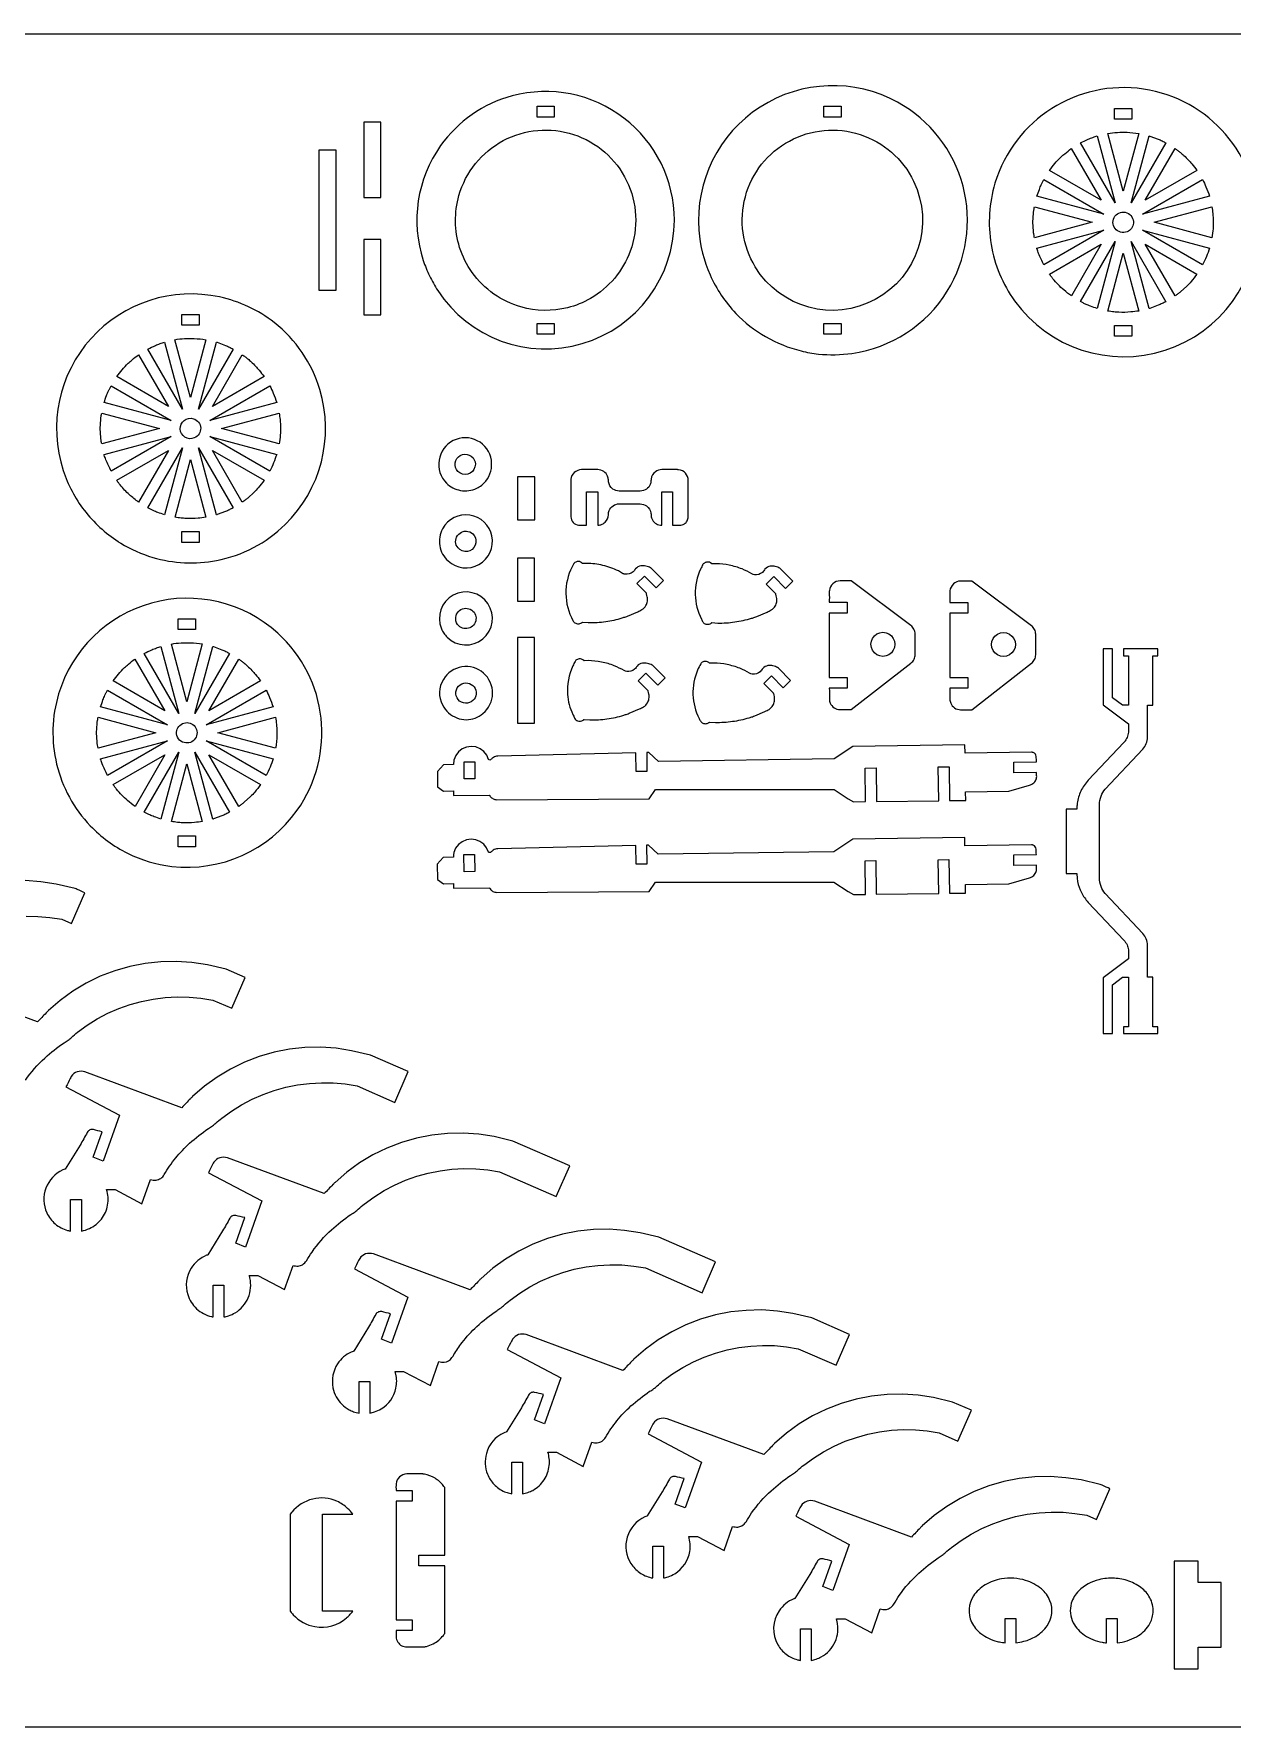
# Model space of a CAD drawing. Extents: x 1.7 to 38, y 13.6 to 33.3.
# Drawn here: x 9.65 to 23.56, y 13.62 to 33.27 of the extents above; entities that cross this region are included whole.
import ezdxf

# ---------------------------------------------------------------- set-up
doc = ezdxf.new("R2010")
doc.units = 0
doc.header["$MEASUREMENT"] = 0
doc.layers.get('0').update_dxf_attribs({"linetype": 'CONTINUOUS'})
doc.layers.add('SECTIONCUTEDGES', color=18, linetype='CONTINUOUS')

msp = doc.modelspace()

# ---------------------------------------------------------------- linework, layer by layer
msp.add_lwpolyline([(37.991, 13.618), (1.737, 13.618), (1.737, 33.269), (37.991, 33.269)], close=True)
at = {"layer": 'SECTIONCUTEDGES'}
for points in [[(17.801, 30.026, 0.070963), (18.146, 29.756, 0.069817), (18.558, 29.59, 0.034745), (18.759, 29.554, 0.061427), (19.148, 29.561, 0.222532), (20.255, 30.283, 0.429696), (19.679, 32.476, 0.275209), (18.084, 32.42, 0.274744), (17.371, 30.99, 0.086691), (17.502, 30.472, 0.086412)], [(21.037, 30.171, 0.325322), (22.784, 29.598, 0.325497), (23.865, 31.084, 0.371858), (22.532, 32.629, 0.371962), (20.809, 31.535, 0.115164), (20.764, 30.826, 0.115322)], [(14.341, 30.291, 0.331784), (16.019, 29.675, 0.331988), (17.087, 31.107, 0.233331), (16.502, 32.292, 0.233148), (15.204, 32.549, 0.174605), (14.374, 31.972, 0.237892), (14.173, 30.64, 0.032676), (14.245, 30.461, 0.03255)], [(14.74, 30.501, -0.080134), (14.595, 30.791, -0.146264), (14.587, 31.393, -0.425215), (15.916, 32.102, -0.425051), (16.575, 30.747, -0.087626), (16.395, 30.436, -0.085811), (16.113, 30.199, -0.071707), (15.846, 30.091, -0.130273), (15.307, 30.1, -0.084944), (14.993, 30.25, -0.082952)], [(18.027, 30.564, -0.428721), (18.422, 32.026, -0.428259), (19.864, 31.56, -0.400307), (19.42, 30.187, -0.399853)], [(22.204, 31.308), (21.802, 32.004, -0.012176), (21.89, 32.046, -0.019565), (21.946, 32.068, -0.009363), (21.971, 32.077, 0.003121), (21.996, 32.085)], [(22.297, 31.444), (22.118, 32.113, -0.057699), (22.342, 32.127, -0.024823), (22.477, 32.114)], [(22.39, 31.308), (22.598, 32.085, 0.006199), (22.603, 32.084, -0.0186), (22.608, 32.083), (22.705, 32.048, -0.018388), (22.749, 32.027, 0.006129), (22.793, 32.005)], [(21.442, 31.685, -0.014778), (21.503, 31.763, -0.028539), (21.575, 31.84, -0.018438), (21.619, 31.879, -0.011345), (21.695, 31.939), (22.042, 31.338)], [(22.552, 31.338), (22.899, 31.939, 0.006303), (22.931, 31.915, -0.01891), (22.963, 31.891, -0.017187), (23.002, 31.857, -0.012321), (23.052, 31.807, -0.018926), (23.094, 31.76, -0.012469), (23.153, 31.685)], [(21.296, 31.384, -0.012918), (21.324, 31.465, -0.018758), (21.346, 31.519, -0.010898), (21.361, 31.549, 0.003632), (21.376, 31.578), (22.073, 31.176)], [(22.522, 31.176), (23.218, 31.578, -0.026072), (23.258, 31.494, -0.02074), (23.299, 31.384)], [(21.267, 30.904, 0.006429), (21.261, 30.941, -0.01929), (21.255, 30.978), (21.25, 31.083), (21.255, 31.189, -0.018896), (21.261, 31.226, 0.006298), (21.267, 31.263), (21.937, 31.083)], [(22.658, 31.083), (23.327, 31.263, -0.005477), (23.337, 31.185, -0.027167), (23.343, 31.089, -0.022163), (23.34, 31.008, -0.016966), (23.328, 30.904)], [(22.343, 30.973, -0.761731), (22.202, 31.154, -0.761062), (22.415, 31.071, -0.135678), (22.393, 31.012, -0.135247)], [(21.376, 30.588, -0.020623), (21.316, 30.721, -0.019978), (21.297, 30.772, -0.019766), (21.296, 30.777, 0.006588), (21.295, 30.782), (22.073, 30.99)], [(21.802, 30.162), (22.204, 30.859), (21.996, 30.082, -0.012234), (21.918, 30.109, -0.017991), (21.866, 30.13, -0.010478), (21.834, 30.146, 0.003492)], [(22.599, 30.081), (22.39, 30.859), (22.793, 30.161, 0.006248), (22.749, 30.14, -0.018746), (22.705, 30.119), (22.608, 30.083, -0.018599), (22.603, 30.082, 0.006199)], [(22.522, 30.99), (23.299, 30.782, -0.023422), (23.264, 30.685, -0.022486), (23.218, 30.588)], [(21.442, 30.481), (22.042, 30.828), (21.696, 30.228, -0.019294), (21.609, 30.297, -0.045903), (21.482, 30.428, -0.008546), (21.463, 30.452, -0.007227)], [(22.118, 30.053), (22.297, 30.723), (22.477, 30.053, -0.013089), (22.385, 30.042, -0.036535), (22.245, 30.038, -0.015577), (22.189, 30.043, -0.012352)], [(22.899, 30.228), (22.552, 30.828), (23.153, 30.482, -0.014529), (23.085, 30.395, -0.022653), (23.037, 30.343), (22.963, 30.276, -0.018394), (22.931, 30.251, 0.006131)], [(10.662, 27.358, 0.063566), (11.032, 27.194, 0.120276), (11.772, 27.157, 0.147825), (12.57, 27.575, 0.278823), (12.972, 29.142, 0.15407), (12.442, 29.918, 0.113627), (11.809, 30.216, 0.268788), (10.317, 29.735, 0.26905), (9.993, 28.203, 0.085445), (10.238, 27.74, 0.083649), (10.631, 27.377, 0.004404), (10.647, 27.367, 0.004421)], [(11.377, 28.914), (10.975, 29.611, -0.012176), (11.063, 29.653, -0.019565), (11.119, 29.675, -0.009363), (11.144, 29.683, 0.003121), (11.169, 29.691)], [(11.47, 29.05), (11.29, 29.72, -0.057699), (11.514, 29.734, -0.024823), (11.649, 29.72)], [(11.563, 28.914), (11.771, 29.692, 0.006199), (11.776, 29.691, -0.0186), (11.781, 29.69), (11.878, 29.654, -0.018388), (11.922, 29.633, 0.006129), (11.966, 29.612)], [(10.615, 29.291, -0.014778), (10.676, 29.37, -0.028539), (10.748, 29.446, -0.018438), (10.792, 29.486, -0.011345), (10.868, 29.545), (11.215, 28.945)], [(11.725, 28.945), (12.072, 29.545, 0.006303), (12.104, 29.522, -0.01891), (12.136, 29.497, -0.017187), (12.175, 29.463, -0.012321), (12.225, 29.413, -0.018926), (12.267, 29.366, -0.012469), (12.325, 29.292)], [(10.469, 28.991, -0.012918), (10.496, 29.071, -0.018758), (10.519, 29.126, -0.010898), (10.534, 29.155, 0.003632), (10.549, 29.185), (11.245, 28.783)], [(11.694, 28.783), (12.391, 29.185, -0.026072), (12.431, 29.101, -0.02074), (12.472, 28.991)], [(10.44, 28.51, 0.006429), (10.434, 28.547, -0.01929), (10.428, 28.584), (10.423, 28.69), (10.428, 28.795, -0.018896), (10.433, 28.832, 0.006298), (10.44, 28.869), (11.11, 28.69)], [(11.515, 28.58, -0.520017), (11.351, 28.684, -0.519794), (11.505, 28.803, -0.315968), (11.589, 28.695, -0.315775)], [(11.83, 28.69), (12.5, 28.869, -0.005477), (12.51, 28.792, -0.027167), (12.516, 28.695, -0.022163), (12.513, 28.615, -0.016966), (12.5, 28.51)], [(10.549, 28.195, -0.020623), (10.489, 28.327, -0.019978), (10.47, 28.379, -0.019766), (10.469, 28.384, 0.006588), (10.468, 28.388), (11.245, 28.597)], [(11.694, 28.597), (12.471, 28.389, -0.023422), (12.436, 28.291, -0.022807), (12.391, 28.195)], [(14.442, 28.056, 0.155406), (14.606, 27.971, 0.152514), (14.793, 27.996, 0.115137), (14.899, 28.08, 0.20973), (14.963, 28.321, 0.510659), (14.52, 28.549, 0.510196)], [(10.614, 28.088), (11.215, 28.435), (10.868, 27.834, -0.024397), (10.762, 27.921, -0.042082), (10.655, 28.034, -0.010889), (10.634, 28.061, 0.00363)], [(10.975, 27.769), (11.377, 28.465), (11.169, 27.688, -0.012234), (11.091, 27.715, -0.017991), (11.039, 27.737, -0.010478), (11.007, 27.753, 0.003492)], [(11.291, 27.659), (11.47, 28.329), (11.649, 27.66, -0.013089), (11.558, 27.648, -0.036535), (11.418, 27.645, -0.015577), (11.361, 27.65, -0.012352)], [(11.771, 27.688), (11.563, 28.465), (11.966, 27.768, 0.006248), (11.922, 27.746, -0.018746), (11.878, 27.725), (11.781, 27.69, -0.018599), (11.776, 27.689, 0.006199)], [(12.072, 27.834), (11.725, 28.435), (12.325, 28.088, -0.014529), (12.258, 28.002, -0.022653), (12.21, 27.95), (12.136, 27.882, -0.018394), (12.104, 27.858, 0.006131)], [(14.558, 28.213, -0.493086), (14.628, 28.387, -0.496276), (14.777, 28.274, -0.270598), (14.718, 28.171, -0.267947), (14.598, 28.173, -0.063066), (14.575, 28.19, -0.063066)], [(16.069, 27.566), (16.069, 27.956), (16.197, 27.956), (16.197, 27.566, 0.052408), (16.234, 27.573, 0.128325), (16.285, 27.603, 0.197605), (16.321, 27.689, -0.097222), (16.331, 27.738, -0.148336), (16.376, 27.793, -0.139985), (16.446, 27.815), (16.692, 27.815, -0.145828), (16.764, 27.791, -0.209993), (16.815, 27.707, -0.026239), (16.817, 27.684, 0.09194), (16.826, 27.643, 0.131652), (16.865, 27.592, 0.131653), (16.925, 27.567, 0.024549), (16.933, 27.567, -0.008181), (16.941, 27.566), (16.941, 27.956), (17.066, 27.956), (17.066, 27.566, -0.00462), (17.145, 27.566, 0.14671), (17.205, 27.583, 0.128813), (17.236, 27.617, 0.116385), (17.249, 27.666), (17.249, 28.087, 0.17911), (17.216, 28.171, 0.186027), (17.137, 28.211, 0.012625), (17.133, 28.211, 0.006307), (17.125, 28.212), (16.941, 28.212, 0.145828), (16.868, 28.187, 0.209993), (16.818, 28.103, 0.026239), (16.816, 28.081, -0.09194), (16.807, 28.039, -0.148336), (16.763, 27.985, -0.139985), (16.692, 27.963), (16.446, 27.963, -0.145828), (16.374, 27.987, -0.209993), (16.323, 28.071, -0.026239), (16.321, 28.094, 0.09194), (16.312, 28.135, 0.148336), (16.268, 28.189, 0.139985), (16.197, 28.212), (16.01, 28.212, 0.17911), (15.926, 28.178, 0.186027), (15.886, 28.1, 0.012625), (15.886, 28.096, 0.006307), (15.886, 28.087), (15.886, 27.666, 0.17911), (15.913, 27.599, 0.185411), (15.975, 27.567, 0.029365), (15.994, 27.566, -0.004893)], [(14.46, 27.152, 0.32468), (14.819, 27.112, 0.324261), (14.969, 27.442, 0.315456), (14.713, 27.684, 0.314906), (14.397, 27.526, 0.16802), (14.364, 27.328, 0.16772)], [(14.576, 27.304, -0.342692), (14.57, 27.446, -0.167354), (14.637, 27.494, -0.066194), (14.661, 27.498, -0.053141), (14.691, 27.495, -0.194534), (14.763, 27.449, -0.255691), (14.776, 27.334, -0.265791), (14.686, 27.263, -0.258961)], [(16.651, 26.889), (16.74, 26.977), (16.876, 26.84), (16.961, 26.924), (16.819, 27.067, 0.061834), (16.799, 27.079, 0.071753), (16.742, 27.096, 0.070796), (16.698, 27.095, 0.180454), (16.638, 27.062, 0.028701), (16.623, 27.043, -0.064537), (16.608, 27.025, -0.217452), (16.515, 26.998, -0.017845), (16.504, 27, -0.040508), (16.499, 27.001, -0.048621), (16.486, 27.008, 0.025713), (16.437, 27.036, 0.05669), (16.258, 27.101, 0.056735), (16.07, 27.124), (16.021, 27.123, -0.12534), (16.017, 27.126, 0.109514), (15.999, 27.14, 0.209609), (15.944, 27.14, 0.125437), (15.922, 27.123, 0.040174), (15.917, 27.116, 0.008606), (15.9, 27.083, 0.123368), (15.828, 26.774, 0.12115), (15.91, 26.461, 0.018916), (15.919, 26.446, 0.113433), (15.933, 26.433, 0.1368), (15.972, 26.422, 0.136799), (16.01, 26.433, 0.077822), (16.015, 26.437, -0.14103), (16.021, 26.441), (16.088, 26.438, 0.039745), (16.291, 26.449, 0.041404), (16.481, 26.492, 0.004978), (16.523, 26.505, 0.009757), (16.545, 26.513), (16.664, 26.563, 0.025645), (16.71, 26.588, 0.123538), (16.756, 26.635, 0.094777), (16.774, 26.684, 0.094759), (16.773, 26.736, 0.002266), (16.765, 26.769, 0.072469), (16.762, 26.777)], [(18.153, 26.884), (18.241, 26.972), (18.378, 26.834), (18.463, 26.919), (18.321, 27.062, 0.061834), (18.3, 27.074, 0.071753), (18.244, 27.09, 0.070796), (18.2, 27.09, 0.180454), (18.139, 27.057, 0.028701), (18.125, 27.038, -0.064537), (18.109, 27.02, -0.217452), (18.017, 26.992, -0.101565), (17.987, 27.003, 0.041153), (17.874, 27.059, 0.046108), (17.725, 27.103, 0.046145), (17.571, 27.119), (17.523, 27.118, -0.125395), (17.517, 27.122, 0.143049), (17.494, 27.137, 0.126432), (17.459, 27.138, 0.126548), (17.429, 27.123, 0.084828), (17.419, 27.111, 0.021693), (17.391, 27.058, 0.112451), (17.329, 26.763, 0.11463), (17.401, 26.476, 0.017441), (17.42, 26.442, 0.121465), (17.435, 26.427, 0.1368), (17.473, 26.417, 0.136799), (17.512, 26.427, 0.077822), (17.517, 26.432, -0.14103), (17.523, 26.436), (17.59, 26.432, 0.039745), (17.788, 26.444, 0.039745), (17.983, 26.487, 0.006634), (18.021, 26.499, 0.009757), (18.046, 26.508), (18.165, 26.558, 0.025645), (18.212, 26.583, 0.123538), (18.258, 26.629, 0.094777), (18.276, 26.678, 0.090384), (18.274, 26.731, 0.012931), (18.267, 26.765, 0.06611), (18.264, 26.771)], [(14.45, 26.268, 0.908245), (14.923, 26.657, 0.907727), (14.384, 26.365, 0.048368), (14.412, 26.313, 0.048083)], [(18.886, 26.673), (19.095, 26.673), (19.095, 26.548), (18.886, 26.548), (18.886, 25.801), (19.095, 25.801), (19.095, 25.676), (18.886, 25.676, 0.001297), (18.887, 25.549, 0.098998), (18.896, 25.503, 0.147443), (18.941, 25.449, 0.140954), (19.011, 25.427), (19.141, 25.427), (19.834, 25.967, 0.106822), (19.869, 26.011, 0.106822), (19.882, 26.066), (19.882, 26.304, 0.109057), (19.868, 26.359, 0.109056), (19.832, 26.403), (19.141, 26.921), (19.011, 26.921, 0.17911), (18.927, 26.888, 0.186027), (18.887, 26.81, 0.027942), (18.886, 26.782, -0.002697)], [(20.285, 26.671), (20.495, 26.671), (20.495, 26.546), (20.285, 26.546), (20.285, 25.799), (20.495, 25.799), (20.495, 25.674), (20.285, 25.674, 0.001297), (20.286, 25.547, 0.098998), (20.295, 25.501, 0.147443), (20.34, 25.447, 0.140954), (20.41, 25.425), (20.541, 25.425), (21.234, 25.965, 0.106822), (21.268, 26.009, 0.106822), (21.282, 26.063), (21.282, 26.301, 0.109057), (21.268, 26.357, 0.109056), (21.232, 26.401), (20.541, 26.919), (20.41, 26.919, 0.17911), (20.326, 26.885, 0.186027), (20.286, 26.807, 0.027942), (20.285, 26.78, -0.002697)], [(10.308, 24.078, 0.086412), (10.74, 23.76, 0.086691), (11.253, 23.608, 0.274319), (12.709, 24.258, 0.379188), (12.483, 26.315, 0.257222), (11.017, 26.663, 0.257249), (9.94, 25.61, 0.132982), (9.917, 24.794, 0.132968)], [(14.549, 26.479, -0.32992), (14.627, 26.596, -0.330155), (14.762, 26.556, -0.311912), (14.767, 26.423, -0.306946), (14.643, 26.369, -0.144672), (14.586, 26.399, -0.191691)], [(11.335, 25.383), (10.933, 26.079, -0.012176), (11.021, 26.121, -0.019565), (11.077, 26.143, -0.009363), (11.102, 26.152, 0.003121), (11.127, 26.16)], [(11.428, 25.518), (11.249, 26.188, -0.057699), (11.473, 26.202, -0.024823), (11.608, 26.189)], [(11.521, 25.383), (11.729, 26.16, 0.006199), (11.734, 26.159, -0.0186), (11.739, 26.158), (11.836, 26.122, -0.018388), (11.88, 26.102, 0.006129), (11.924, 26.08)], [(10.573, 25.76, -0.014778), (10.634, 25.838, -0.028539), (10.706, 25.915, -0.018438), (10.75, 25.954, -0.011345), (10.826, 26.014), (11.173, 25.413)], [(11.683, 25.413), (12.03, 26.013, 0.006303), (12.062, 25.99, -0.01891), (12.094, 25.966, -0.017187), (12.133, 25.932, -0.012321), (12.183, 25.882, -0.018926), (12.225, 25.835, -0.012469), (12.284, 25.76)], [(16.669, 25.76), (16.758, 25.848), (16.895, 25.71), (16.979, 25.794), (16.838, 25.937, 0.061834), (16.817, 25.95, 0.071753), (16.76, 25.966, 0.070796), (16.717, 25.966, 0.180454), (16.656, 25.933, 0.028701), (16.642, 25.914, -0.064537), (16.626, 25.896, -0.217452), (16.534, 25.868, -0.101565), (16.504, 25.879, 0.041153), (16.39, 25.935, 0.046108), (16.242, 25.979, 0.046145), (16.088, 25.995), (16.04, 25.994, -0.12534), (16.035, 25.997, 0.109514), (16.017, 26.01, 0.146598), (15.981, 26.015, 0.139937), (15.945, 25.999, 0.084828), (15.936, 25.987, 0.021693), (15.908, 25.934, 0.124471), (15.847, 25.604, 0.096115), (15.908, 25.372, 0.005797), (15.93, 25.327, 0.187127), (15.964, 25.297, 0.113295), (15.997, 25.293, 0.113567), (16.029, 25.303, 0.077822), (16.034, 25.308, -0.14103), (16.04, 25.312), (16.106, 25.308, 0.039745), (16.305, 25.32, 0.039745), (16.5, 25.362, 0.006634), (16.538, 25.375, 0.009757), (16.563, 25.384), (16.682, 25.434, 0.025645), (16.729, 25.459, 0.123538), (16.775, 25.505, 0.094777), (16.792, 25.553, 0.090384), (16.791, 25.607, 0.012931), (16.783, 25.641, 0.06611), (16.781, 25.647)], [(18.126, 25.731), (18.215, 25.819), (18.351, 25.681), (18.436, 25.765), (18.295, 25.908, 0.061834), (18.274, 25.921, 0.071753), (18.217, 25.937, 0.070796), (18.174, 25.937, 0.180454), (18.113, 25.904, 0.028701), (18.099, 25.885, -0.064537), (18.083, 25.867, -0.217452), (17.991, 25.839, -0.101565), (17.961, 25.85, 0.041153), (17.847, 25.906, 0.046108), (17.699, 25.95, 0.046145), (17.545, 25.966), (17.497, 25.965, -0.141443), (17.491, 25.969, 0.105545), (17.48, 25.978, 0.153336), (17.44, 25.986, 0.153374), (17.402, 25.97, 0.08355), (17.394, 25.959, 0.02938), (17.356, 25.884, 0.110293), (17.303, 25.601, 0.110294), (17.375, 25.322, 0.017441), (17.394, 25.289, 0.121465), (17.409, 25.274, 0.1368), (17.447, 25.263, 0.136799), (17.485, 25.274, 0.077822), (17.491, 25.279, -0.14103), (17.497, 25.282), (17.563, 25.279, 0.039745), (17.762, 25.291, 0.039745), (17.957, 25.333, 0.006634), (17.995, 25.345, 0.009757), (18.02, 25.354), (18.139, 25.405, 0.025645), (18.186, 25.43, 0.123538), (18.232, 25.476, 0.094777), (18.249, 25.524, 0.090384), (18.248, 25.578, 0.012931), (18.24, 25.612, 0.06611), (18.238, 25.618)], [(22.299, 21.666), (22.7, 21.666), (22.7, 21.746), (22.64, 21.746), (22.64, 22.321), (22.58, 22.321, -0.001598), (22.581, 22.618, 0.00959), (22.58, 22.693, 0.08671), (22.565, 22.765, 0.086806), (22.526, 22.828), (22.086, 23.294, -0.09411), (22.04, 23.374, -0.083078), (22.023, 23.476, -0.000752), (22.022, 23.899, -0.000752), (22.023, 24.321, -0.083078), (22.04, 24.423, -0.09411), (22.086, 24.503), (22.526, 24.969, 0.086806), (22.565, 25.032, 0.08671), (22.58, 25.105, 0.00959), (22.581, 25.179, -0.001598), (22.58, 25.477), (22.64, 25.477), (22.64, 26.052), (22.7, 26.052), (22.7, 26.131), (22.299, 26.131), (22.299, 26.052), (22.359, 26.052), (22.359, 25.477), (22.29, 25.477), (22.174, 25.565), (22.174, 26.131), (22.063, 26.131), (22.063, 25.484), (22.359, 25.261), (22.359, 25.182, -0.071048), (22.348, 25.117, -0.078973), (22.321, 25.065, -0.015763), (22.316, 25.058, -0.007881), (22.305, 25.045), (21.891, 24.607, 0.07388), (21.806, 24.481, 0.076866), (21.763, 24.34, 0.023417), (21.761, 24.318, 0.011266), (21.76, 24.272), (21.637, 24.272), (21.637, 23.525), (21.76, 23.525, 0.011483), (21.761, 23.486, 0.037161), (21.768, 23.431, 0.069854), (21.812, 23.305, 0.066871), (21.891, 23.19), (22.305, 22.752, -0.071048), (22.342, 22.696, -0.08294), (22.357, 22.64, -0.011822), (22.358, 22.63, -0.007881), (22.359, 22.615), (22.359, 22.536), (22.063, 22.313), (22.063, 21.666), (22.174, 21.666), (22.174, 22.232), (22.29, 22.321), (22.359, 22.321), (22.359, 21.746), (22.299, 21.746)], [(14.564, 25.33, 0.094401), (14.672, 25.31, 0.170768), (14.865, 25.381, 0.464229), (14.871, 25.851, 0.464136), (14.406, 25.778, 0.259519), (14.395, 25.481, 0.186569)], [(10.427, 25.459, -0.012918), (10.455, 25.54, -0.018758), (10.477, 25.594, -0.010898), (10.492, 25.624, 0.003632), (10.507, 25.653), (11.204, 25.251)], [(11.653, 25.251), (12.349, 25.653, -0.026072), (12.389, 25.569, -0.02074), (12.43, 25.459)], [(14.71, 25.508, -0.43575), (14.555, 25.586, -0.436868), (14.645, 25.734, -0.391916), (14.783, 25.651, -0.393)], [(10.398, 24.979, 0.006429), (10.392, 25.015, -0.01929), (10.387, 25.052), (10.381, 25.158), (10.387, 25.264, -0.018896), (10.392, 25.301, 0.006298), (10.398, 25.338), (11.068, 25.158)], [(11.31, 25.146, -0.704491), (11.512, 25.241, -0.705318), (11.416, 25.04, -0.172802), (11.344, 25.074, -0.173371)], [(11.789, 25.158), (12.458, 25.338, -0.035509), (12.473, 25.173, -0.037792), (12.465, 25.018, -0.007975), (12.462, 24.998, 0.002658), (12.459, 24.979)], [(10.507, 24.663, -0.020623), (10.447, 24.796, -0.019978), (10.428, 24.847, -0.019766), (10.427, 24.852, 0.006588), (10.426, 24.857), (11.204, 25.065)], [(11.653, 25.065), (12.43, 24.857, -0.023422), (12.395, 24.759, -0.022807), (12.349, 24.663)], [(14.525, 24.483), (14.525, 24.43), (14.942, 24.433, -0.179261), (14.945, 24.429, 0.072339), (14.95, 24.42, 0.106772), (14.984, 24.393, 0.104923), (15.027, 24.381), (16.795, 24.393), (16.868, 24.498), (18.942, 24.498), (19.106, 24.392), (19.167, 24.358), (19.307, 24.359), (19.303, 24.749), (19.428, 24.751), (19.432, 24.36), (20.157, 24.369), (20.151, 24.761), (20.276, 24.763), (20.282, 24.371), (20.469, 24.373), (20.468, 24.473), (20.971, 24.481), (21.209, 24.549, 0.116099), (21.26, 24.578, 0.123161), (21.29, 24.625, 0.093814), (21.293, 24.65, -0.008595), (21.292, 24.697), (21.029, 24.693), (21.027, 24.818), (21.29, 24.822, 0.008792), (21.288, 24.883, 0.293453), (21.254, 24.929, 0.051082), (21.245, 24.931, 0.039322), (21.233, 24.932), (20.462, 24.92), (20.46, 25.02), (19.16, 25), (18.941, 24.854), (16.902, 24.824), (16.789, 24.928, 0.116141), (16.784, 24.929, -0.019273), (16.766, 24.928), (16.769, 24.709), (16.644, 24.707), (16.641, 24.925), (15.038, 24.888, 0.129415), (14.987, 24.871, 0.061161), (14.962, 24.851, -0.183348), (14.945, 24.842, -0.251847), (14.931, 24.848), (14.91, 24.898), (14.876, 24.941), (14.832, 24.973), (14.782, 24.993), (14.728, 24.999), (14.674, 24.991), (14.624, 24.97), (14.582, 24.936), (14.549, 24.893), (14.529, 24.842, 0.044207), (14.526, 24.823, -0.011454), (14.523, 24.788), (14.406, 24.787), (14.337, 24.709), (14.338, 24.53), (14.408, 24.482)], [(10.573, 24.556), (11.173, 24.903), (10.827, 24.303, -0.019294), (10.74, 24.372, -0.045903), (10.613, 24.502, -0.008546), (10.594, 24.527, -0.007227)], [(10.933, 24.237), (11.335, 24.934), (11.127, 24.157, -0.012234), (11.049, 24.184, -0.017991), (10.997, 24.205, -0.010478), (10.965, 24.221, 0.003492)], [(11.249, 24.128), (11.428, 24.798), (11.608, 24.128, -0.013089), (11.516, 24.117, -0.036535), (11.376, 24.113, -0.015577), (11.32, 24.118, -0.012352)], [(11.73, 24.156), (11.521, 24.934), (11.924, 24.236, 0.006248), (11.88, 24.214, -0.018746), (11.836, 24.194), (11.739, 24.158, -0.018599), (11.734, 24.157, 0.006199)], [(12.03, 24.303), (11.683, 24.903), (12.284, 24.557, -0.014529), (12.216, 24.47, -0.022653), (12.168, 24.418), (12.094, 24.351, -0.018394), (12.062, 24.326, 0.006131)], [(14.524, 23.407), (14.524, 23.354), (14.94, 23.357, -0.179261), (14.944, 23.353, 0.072339), (14.948, 23.345, 0.106772), (14.982, 23.317, 0.104923), (15.025, 23.305), (16.794, 23.317), (16.867, 23.423), (18.94, 23.423), (19.104, 23.316), (19.165, 23.282), (19.306, 23.283), (19.301, 23.673), (19.426, 23.675), (19.431, 23.285), (20.156, 23.294), (20.15, 23.685), (20.275, 23.687), (20.281, 23.295), (20.468, 23.298), (20.466, 23.398), (20.969, 23.406), (21.208, 23.473, 0.116099), (21.259, 23.503, 0.123161), (21.288, 23.549, 0.093814), (21.292, 23.574, -0.008595), (21.29, 23.621), (21.028, 23.617), (21.026, 23.742), (21.289, 23.746, 0.008792), (21.286, 23.808, 0.293453), (21.253, 23.853, 0.051082), (21.244, 23.856, 0.039322), (21.231, 23.857), (20.46, 23.844), (20.459, 23.944), (19.158, 23.925), (18.939, 23.778), (16.9, 23.748), (16.788, 23.853, 0.116141), (16.783, 23.853, -0.019273), (16.765, 23.852), (16.768, 23.633), (16.643, 23.632), (16.64, 23.849), (15.037, 23.812, 0.129415), (14.985, 23.795, 0.061161), (14.961, 23.775, -0.183348), (14.943, 23.767, -0.251847), (14.93, 23.773), (14.908, 23.822), (14.875, 23.865), (14.831, 23.897), (14.781, 23.917), (14.727, 23.924), (14.673, 23.916), (14.623, 23.894), (14.58, 23.861), (14.548, 23.817), (14.528, 23.767, 0.044207), (14.525, 23.748, -0.011454), (14.522, 23.713), (14.404, 23.711), (14.335, 23.634), (14.336, 23.455), (14.406, 23.406)], [(10.079, 19.375), (10.079, 19.743), (10.204, 19.743), (10.204, 19.375, 0.059141), (10.299, 19.405, 0.121388), (10.437, 19.514, 0.121883), (10.509, 19.676, 0.118656), (10.497, 19.857), (10.597, 19.857), (10.907, 19.693), (11.007, 19.974, 0.110316), (11.071, 19.967, 0.121881), (11.125, 19.987, 0.112814), (11.166, 20.03, -0.038886), (11.299, 20.223, -0.039453), (11.461, 20.394, -0.033728), (11.678, 20.564, -0.013715), (11.702, 20.58, 0.024577), (11.727, 20.596, 0.026089), (11.764, 20.627, -0.020061), (11.833, 20.685), (11.945, 20.767), (12.063, 20.84), (12.186, 20.905), (12.313, 20.961), (12.443, 21.007), (12.577, 21.044), (12.713, 21.072), (12.851, 21.089), (12.99, 21.097), (13.128, 21.094), (13.267, 21.082), (13.404, 21.06), (13.842, 20.868), (13.998, 21.225), (13.56, 21.417), (13.341, 21.468), (13.161, 21.496), (12.98, 21.508), (12.799, 21.505), (12.619, 21.485), (12.441, 21.45), (12.266, 21.4), (12.097, 21.335), (11.934, 21.255), (11.779, 21.162), (11.632, 21.055), (11.495, 20.937, 0.013028), (11.469, 20.911, -0.002171), (11.369, 20.806), (10.246, 21.222, 0.161142), (10.156, 21.222, 0.167596), (10.087, 21.17, 0.03262), (10.074, 21.146, -0.002417), (10.025, 21.048), (10.646, 20.72), (10.457, 20.187), (10.341, 20.233), (10.445, 20.528, 0.000984), (10.343, 20.552, 0.161021), (10.304, 20.549, 0.167951), (10.273, 20.52, -0.009744), (10.189, 20.373), (10.016, 20.095, -0.104608), (10.011, 20.092, 0.035992), (9.988, 20.084, 0.199431), (9.792, 19.873, 0.200046), (9.802, 19.587, 0.109657), (9.901, 19.458, 0.110065), (10.044, 19.383, 0.017881), (10.062, 19.378, -0.00596)], [(11.734, 18.378), (11.734, 18.746), (11.859, 18.746), (11.859, 18.378, 0.020963), (11.913, 18.393, 0.061647), (11.99, 18.427, 0.157927), (12.14, 18.601, 0.157202), (12.16, 18.831, 0.017201), (12.156, 18.846, -0.005733), (12.152, 18.861), (12.251, 18.861), (12.562, 18.697), (12.661, 18.977, 0.09929), (12.721, 18.969, 0.116244), (12.77, 18.985, 0.12564), (12.817, 19.03, -0.015905), (12.882, 19.132, -0.056835), (13.108, 19.39, -0.035533), (13.332, 19.567, -0.013715), (13.357, 19.583, 0.024577), (13.381, 19.599, 0.026089), (13.418, 19.63, -0.020061), (13.487, 19.689), (13.599, 19.77), (13.717, 19.844), (13.84, 19.909), (13.967, 19.964), (14.098, 20.011), (14.231, 20.048), (14.368, 20.075), (14.505, 20.093), (14.644, 20.1), (14.783, 20.098), (14.921, 20.085), (15.058, 20.063), (15.715, 19.776), (15.872, 20.133), (15.214, 20.42), (14.995, 20.472), (14.816, 20.5), (14.635, 20.512), (14.453, 20.508), (14.273, 20.489), (14.095, 20.454), (13.921, 20.404), (13.751, 20.338), (13.588, 20.259), (13.433, 20.165), (13.286, 20.059), (13.149, 19.94, 0.013028), (13.123, 19.914, -0.002171), (13.023, 19.81), (11.9, 20.225, 0.161142), (11.81, 20.225, 0.167596), (11.742, 20.173, 0.03262), (11.728, 20.149, -0.002417), (11.68, 20.052), (12.3, 19.724), (12.111, 19.19), (11.995, 19.236), (12.1, 19.531, 0.000984), (11.997, 19.556, 0.161021), (11.959, 19.552, 0.167951), (11.927, 19.524, -0.009744), (11.843, 19.377), (11.671, 19.098, -0.129096), (11.665, 19.096, 0.054431), (11.658, 19.094, 0.156273), (11.479, 18.943, 0.217069), (11.438, 18.638, 0.133361), (11.541, 18.474, 0.130475), (11.716, 18.382, 0.013414), (11.725, 18.38, -0.004471)], [(13.428, 17.262), (13.428, 17.63), (13.553, 17.63), (13.553, 17.262, 0.020963), (13.607, 17.277, 0.061647), (13.684, 17.311, 0.206484), (13.856, 17.553, 0.112398), (13.854, 17.715, 0.012711), (13.85, 17.73, -0.004237), (13.846, 17.745), (13.945, 17.745), (14.256, 17.581), (14.355, 17.861, 0.10429), (14.416, 17.854, 0.22206), (14.506, 17.906, 0.018768), (14.529, 17.941, -0.030198), (14.623, 18.08, -0.042786), (14.795, 18.267, -0.036783), (15.026, 18.451, -0.013715), (15.051, 18.467, 0.024577), (15.075, 18.483, 0.026089), (15.112, 18.514, -0.020061), (15.181, 18.573), (15.293, 18.654), (15.411, 18.728), (15.534, 18.792), (15.661, 18.848), (15.792, 18.895), (15.926, 18.932), (16.062, 18.959), (16.199, 18.976), (16.338, 18.984), (16.477, 18.982), (16.615, 18.969), (16.752, 18.947), (17.409, 18.659), (17.566, 19.017), (16.908, 19.304), (16.689, 19.356), (16.51, 19.383), (16.329, 19.396), (16.147, 19.392), (15.967, 19.373), (15.789, 19.338), (15.615, 19.287), (15.446, 19.222), (15.283, 19.143), (15.127, 19.049), (14.98, 18.943), (14.843, 18.824, 0.013028), (14.818, 18.798, -0.002171), (14.717, 18.694), (13.594, 19.109, 0.161142), (13.504, 19.109, 0.167596), (13.436, 19.057, 0.03262), (13.422, 19.033, -0.002417), (13.374, 18.936), (13.995, 18.608), (13.805, 18.074), (13.689, 18.12), (13.794, 18.415, 0.000984), (13.691, 18.44, 0.161021), (13.653, 18.436, 0.167951), (13.621, 18.408, -0.009744), (13.537, 18.261), (13.365, 17.982, -0.102289), (13.359, 17.979, 0.030824), (13.337, 17.971, 0.147127), (13.178, 17.836, 0.192634), (13.124, 17.556, 0.079328), (13.162, 17.451, 0.142426), (13.311, 17.302, 0.04156), (13.363, 17.279, 0.035326)], [(15.201, 16.325), (15.201, 16.694), (15.326, 16.694), (15.326, 16.325, 0.022698), (15.388, 16.342, 0.051188), (15.443, 16.366, 0.11815), (15.575, 16.488, 0.121325), (15.635, 16.654, 0.060016), (15.634, 16.736, 0.034446), (15.62, 16.808), (15.719, 16.808), (16.03, 16.644), (16.129, 16.924, 0.110316), (16.193, 16.917, 0.121881), (16.248, 16.938, 0.112814), (16.288, 16.981, -0.038886), (16.421, 17.174, -0.039453), (16.583, 17.345, -0.033728), (16.8, 17.515, -0.013715), (16.825, 17.53, 0.024577), (16.849, 17.546, 0.026089), (16.886, 17.577, -0.020061), (16.955, 17.636), (17.067, 17.718), (17.185, 17.791), (17.308, 17.856), (17.435, 17.911), (17.566, 17.958), (17.699, 17.995), (17.836, 18.022), (17.973, 18.04), (18.112, 18.047), (18.251, 18.045), (18.389, 18.032), (18.526, 18.01), (18.964, 17.818), (19.12, 18.176), (18.682, 18.367), (18.463, 18.419), (18.284, 18.447), (18.103, 18.459), (17.921, 18.455), (17.741, 18.436), (17.563, 18.401), (17.389, 18.351), (17.219, 18.286), (17.056, 18.206), (16.901, 18.113), (16.754, 18.006), (16.617, 17.887, 0.013028), (16.591, 17.862, -0.002171), (16.491, 17.757), (15.368, 18.173, 0.161142), (15.278, 18.173, 0.167596), (15.21, 18.12, 0.03262), (15.196, 18.097, -0.002417), (15.147, 17.999), (15.768, 17.671), (15.579, 17.137), (15.463, 17.184), (15.568, 17.478, 0.000984), (15.465, 17.503, 0.161021), (15.427, 17.5, 0.167951), (15.395, 17.471, -0.009744), (15.311, 17.324), (15.139, 17.045, -0.104608), (15.133, 17.043, 0.035992), (15.11, 17.034, 0.223397), (14.905, 16.793, 0.161561), (14.918, 16.553, 0.100402), (14.994, 16.435, 0.094867), (15.116, 16.35, 0.032757), (15.146, 16.34, 0.017693)], [(16.836, 15.349), (16.836, 15.717), (16.961, 15.717), (16.961, 15.349, 0.020963), (17.015, 15.363, 0.061647), (17.092, 15.398, 0.220567), (17.266, 15.657, 0.114184), (17.254, 15.831), (17.354, 15.831), (17.664, 15.667), (17.763, 15.948, 0.09929), (17.823, 15.94, 0.116244), (17.872, 15.955, 0.12564), (17.919, 16.001, -0.015905), (17.984, 16.103, -0.056835), (18.21, 16.361, -0.035533), (18.434, 16.538, -0.013715), (18.459, 16.554, 0.024577), (18.483, 16.57, 0.026089), (18.52, 16.601, -0.020061), (18.589, 16.659), (18.701, 16.741), (18.819, 16.814), (18.942, 16.879), (19.069, 16.935), (19.2, 16.981), (19.334, 17.018), (19.47, 17.046), (19.608, 17.063), (19.746, 17.071), (19.885, 17.068), (20.023, 17.056), (20.16, 17.034), (20.379, 16.938), (20.536, 17.295), (20.316, 17.391), (20.097, 17.442), (19.918, 17.47), (19.737, 17.482), (19.556, 17.479), (19.375, 17.459), (19.197, 17.424), (19.023, 17.374), (18.854, 17.309), (18.691, 17.229), (18.535, 17.136), (18.388, 17.029), (18.251, 16.911, 0.013028), (18.226, 16.885, -0.002171), (18.125, 16.78), (17.002, 17.196, 0.161142), (16.913, 17.196, 0.167596), (16.844, 17.144, 0.03262), (16.83, 17.12, -0.002417), (16.782, 17.022), (17.403, 16.694), (17.213, 16.161), (17.097, 16.207), (17.202, 16.502, 0.000984), (17.099, 16.526, 0.161021), (17.061, 16.523, 0.167951), (17.029, 16.494, -0.009744), (16.945, 16.347), (16.773, 16.069, -0.104608), (16.768, 16.066, 0.035992), (16.745, 16.058, 0.217293), (16.54, 15.823, 0.217842), (16.583, 15.516, 0.098469), (16.683, 15.412, 0.095737), (16.818, 15.352, 0.013414), (16.827, 15.35, -0.004471)], [(14.423, 15.489), (14.122, 15.489), (14.122, 15.614), (14.423, 15.614), (14.423, 16.396, 0.084752), (14.42, 16.401, 0.003619), (14.405, 16.421, 0.092146), (14.309, 16.506, 0.089566), (14.185, 16.553, 0.008346), (14.174, 16.555, 0.018717), (14.169, 16.556), (13.982, 16.556, 0.17911), (13.897, 16.522, 0.186027), (13.858, 16.443, 0.033765), (13.856, 16.403, -0.008515), (13.857, 16.364), (14.044, 16.364), (14.044, 16.239), (13.857, 16.239), (13.857, 14.864), (14.044, 14.864), (14.044, 14.739), (13.857, 14.739, 0.0062), (13.858, 14.667, 0.14327), (13.878, 14.603, 0.122636), (13.922, 14.563, 0.116385), (13.982, 14.548), (14.17, 14.548, 0.041427), (14.209, 14.554, 0.057392), (14.289, 14.585, 0.053517), (14.353, 14.628, 0.053288), (14.406, 14.683, 0.003544), (14.42, 14.702, 0.084661), (14.423, 14.707)], [(18.55, 14.392), (18.55, 14.76), (18.675, 14.76), (18.675, 14.392, 0.023138), (18.734, 14.408, 0.047803), (18.791, 14.432, 0.163928), (18.953, 14.607, 0.163128), (18.976, 14.845, 0.017201), (18.972, 14.86, -0.005733), (18.968, 14.875), (19.068, 14.875), (19.378, 14.711), (19.477, 14.991, 0.09929), (19.536, 14.983, 0.110758), (19.586, 14.998, 0.133074), (19.633, 15.044, -0.017801), (19.698, 15.146, -0.056835), (19.924, 15.404, -0.035533), (20.149, 15.581, -0.013715), (20.173, 15.597, 0.024577), (20.197, 15.613, 0.026089), (20.235, 15.644, -0.020061), (20.303, 15.703), (20.416, 15.784), (20.533, 15.858), (20.656, 15.922), (20.783, 15.978), (20.914, 16.025), (21.048, 16.062), (21.184, 16.089), (21.322, 16.106), (21.46, 16.114), (21.599, 16.112), (21.737, 16.099), (21.874, 16.077), (21.988, 16.027), (22.144, 16.384, -0.004535), (22.054, 16.425, 0.027218), (22.03, 16.434), (21.811, 16.486), (21.632, 16.513), (21.451, 16.526), (21.27, 16.522), (21.089, 16.503), (20.911, 16.468), (20.737, 16.417), (20.568, 16.352), (20.405, 16.273), (20.249, 16.179), (20.102, 16.073), (19.965, 15.954, 0.013028), (19.94, 15.928, -0.002171), (19.839, 15.824), (18.716, 16.239, 0.161142), (18.627, 16.239, 0.167596), (18.558, 16.187, 0.03262), (18.544, 16.163, -0.002417), (18.496, 16.066), (19.117, 15.738), (18.927, 15.204), (18.811, 15.25), (18.916, 15.545, 0.000984), (18.813, 15.57, 0.161021), (18.775, 15.566, 0.167951), (18.743, 15.538, -0.009744), (18.66, 15.391), (18.487, 15.112, -0.129096), (18.481, 15.109, 0.054431), (18.475, 15.108, 0.148247), (18.302, 14.967, 0.286429), (18.289, 14.574, 0.098121), (18.385, 14.464, 0.098543), (18.515, 14.4, 0.017881), (18.532, 14.396, -0.00596)], [(13.355, 14.964), (13.003, 14.964), (13.003, 16.09), (13.355, 16.09, 0.038073), (13.295, 16.156, 0.086225), (13.171, 16.239, 0.165526), (12.889, 16.265, 0.163078), (12.646, 16.112, -0.003274), (12.632, 16.095, 0.092926), (12.629, 16.09), (12.629, 14.964, 0.085175), (12.632, 14.959, 0.019014), (12.663, 14.922, 0.164246), (12.915, 14.784, 0.225008), (13.282, 14.885, 0.029293), (13.315, 14.916, 0.021768)], [(20.926, 14.596), (20.926, 14.878), (21.051, 14.878), (21.051, 14.596, 0.027943), (21.145, 14.614, 0.074409), (21.282, 14.671, 0.105275), (21.415, 14.795, 0.255238), (21.447, 15.085, 0.121832), (21.347, 15.222, 0.099242), (21.165, 15.32, 0.118307), (20.885, 15.338, 0.090162), (20.695, 15.269, 0.113409), (20.559, 15.14, 0.265194), (20.537, 14.837, 0.119117), (20.646, 14.704, 0.097373), (20.833, 14.613, 0.01993), (20.863, 14.606, 0.009773)], [(22.227, 14.596, 0.098597), (22.452, 14.667, 0.122424), (22.593, 14.798, 0.107731), (22.641, 14.925, 0.150933), (22.615, 15.103, 0.107046), (22.521, 15.223, 0.088982), (22.363, 15.313, 0.074213), (22.195, 15.346, 0.070501), (22.016, 15.329, 0.135194), (21.781, 15.198, 0.127408), (21.695, 15.055, 0.198024), (21.718, 14.828, 0.122987), (21.847, 14.686, 0.051851), (21.945, 14.634, 0.050286), (22.055, 14.602, 0.014778), (22.078, 14.599, -0.004926), (22.102, 14.596), (22.102, 14.878), (22.227, 14.878)]]:
    msp.add_lwpolyline(points, format="xyb", close=True, dxfattribs=at)
for points in [[(15.494, 32.429), (15.693, 32.429), (15.693, 32.304), (15.494, 32.304)], [(18.823, 32.304), (18.823, 32.429), (19.022, 32.429), (19.022, 32.304)], [(13.481, 32.246), (13.481, 31.371), (13.68, 31.371), (13.68, 32.246)], [(22.198, 32.28), (22.198, 32.405), (22.398, 32.405), (22.398, 32.28)], [(13.161, 30.294), (13.161, 31.919), (12.962, 31.919), (12.962, 30.294)], [(13.481, 30.007), (13.68, 30.007), (13.68, 30.882), (13.481, 30.882)], [(11.371, 29.887), (11.371, 30.012), (11.57, 30.012), (11.57, 29.887)], [(15.494, 29.784), (15.494, 29.909), (15.693, 29.909), (15.693, 29.784)], [(18.823, 29.784), (18.823, 29.909), (19.022, 29.909), (19.022, 29.784)], [(22.198, 29.761), (22.198, 29.886), (22.398, 29.886), (22.398, 29.761)], [(15.268, 27.628), (15.467, 27.628), (15.467, 28.128), (15.268, 28.128)], [(11.371, 27.368), (11.371, 27.493), (11.57, 27.493), (11.57, 27.368)], [(15.265, 26.684), (15.464, 26.684), (15.464, 27.184), (15.265, 27.184)], [(11.329, 26.355), (11.329, 26.48), (11.529, 26.48), (11.529, 26.355)], [(15.464, 25.269), (15.464, 26.265), (15.265, 26.265), (15.265, 25.269)], [(19.374, 26.221), (19.388, 26.254), (19.41, 26.283), (19.439, 26.305), (19.472, 26.319), (19.509, 26.324), (19.545, 26.319), (19.578, 26.305), (19.607, 26.283), (19.629, 26.254), (19.643, 26.221), (19.648, 26.185), (19.643, 26.149), (19.629, 26.115), (19.607, 26.086), (19.578, 26.064), (19.545, 26.05), (19.509, 26.045), (19.472, 26.05), (19.439, 26.064), (19.41, 26.086), (19.388, 26.115), (19.374, 26.149), (19.369, 26.185)], [(20.773, 26.219), (20.787, 26.252), (20.809, 26.281), (20.838, 26.303), (20.872, 26.317), (20.908, 26.322), (20.944, 26.317), (20.977, 26.303), (21.006, 26.281), (21.029, 26.252), (21.042, 26.219), (21.047, 26.182), (21.042, 26.146), (21.029, 26.113), (21.006, 26.084), (20.977, 26.062), (20.944, 26.048), (20.908, 26.043), (20.872, 26.048), (20.838, 26.062), (20.809, 26.084), (20.787, 26.113), (20.773, 26.146), (20.768, 26.182)], [(14.647, 24.622), (14.646, 24.821), (14.771, 24.822), (14.772, 24.622)], [(11.329, 23.836), (11.329, 23.961), (11.529, 23.961), (11.529, 23.836)], [(14.646, 23.546), (14.644, 23.745), (14.769, 23.746), (14.771, 23.547)], [(23.169, 15.295), (23.169, 15.545), (22.89, 15.545), (22.89, 14.295), (23.169, 14.295), (23.169, 14.545), (23.436, 14.545), (23.436, 15.295)]]:
    msp.add_lwpolyline(points, close=True, dxfattribs=at)
for points in [[(9.562, 23.03), (9.7, 23.027), (9.839, 23.015), (9.976, 22.993), (10.09, 22.943), (10.246, 23.3, -0.004535), (10.155, 23.341, 0.027218), (10.132, 23.35), (9.913, 23.402), (9.733, 23.429), (9.552, 23.442)], [(9.554, 21.125, -0.056835), (9.779, 21.383, -0.035533), (10.004, 21.561, -0.013715), (10.028, 21.576, 0.024577), (10.052, 21.592, 0.026089), (10.09, 21.623, -0.020061), (10.159, 21.682), (10.271, 21.764), (10.389, 21.837), (10.511, 21.902), (10.638, 21.957), (10.769, 22.004), (10.903, 22.041), (11.039, 22.068), (11.177, 22.086), (11.315, 22.093), (11.454, 22.091), (11.592, 22.078), (11.729, 22.056), (11.949, 21.96), (12.105, 22.318), (11.886, 22.413), (11.667, 22.465), (11.487, 22.493), (11.306, 22.505), (11.125, 22.501), (10.945, 22.482), (10.767, 22.447), (10.592, 22.397), (10.423, 22.332), (10.26, 22.252), (10.104, 22.159), (9.958, 22.052), (9.821, 21.933, 0.013028), (9.795, 21.907, -0.002171), (9.695, 21.803), (8.572, 22.219, 0.161142)]]:
    msp.add_lwpolyline(points, format="xyb", dxfattribs=at)

doc.saveas('drawing.dxf')
